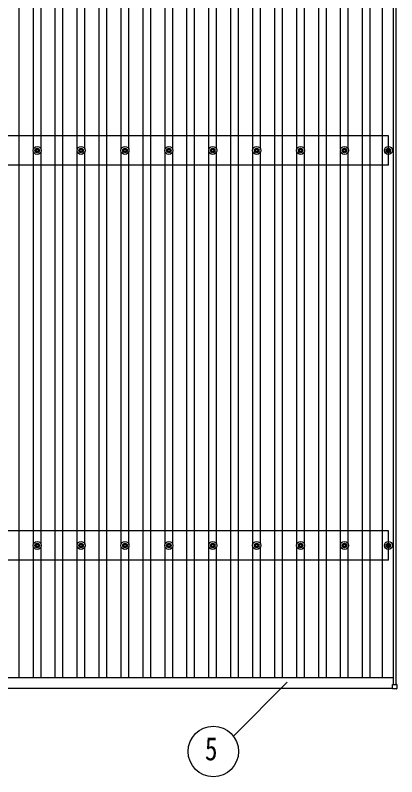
# Model space of a CAD drawing. Units: millimetres, scale not verified. Extents: x -16820 to 16820, y -11880 to 11880.
# Drawn here: x -11115 to -9377, y 2454 to 5925 of the extents above; entities that cross this region are included whole.
import ezdxf
from ezdxf.enums import TextEntityAlignment as Align

# ---------------------------------------------------------------- set-up
doc = ezdxf.new("R2010")
doc.units = ezdxf.units.MM
doc.header["$LTSCALE"] = 50
for name, color, linetype in [('0-4_YKK_13', 4, 'Continuous'), ('0-5_YKK_A1', 4, 'Continuous'), ('0-6_YKK_D', 6, 'Continuous')]:
    doc.layers.add(name, color=color, linetype=linetype)
doc.styles.add('ＭＳ ゴシック', font='')
doc.styles.get('ＭＳ ゴシック').set_extended_font_data('MS Gothic')

msp = doc.modelspace()

# ---------------------------------------------------------------- linework, layer by layer
at = {"layer": '0-4_YKK_13'}
for p, q in [((-11025.42, 5310.11), (-11021.01, 5310.11)), ((-11017.17, 5318.36), (-11017.17, 5313.95)), ((-11013.67, 5318.36), (-11013.67, 5313.95)), ((-11009.84, 5310.11), (-11005.43, 5310.11)), ((-10825.42, 5310.11), (-10821.01, 5310.11)), ((-10817.17, 5318.36), (-10817.17, 5313.95)), ((-10813.67, 5318.36), (-10813.67, 5313.95)), ((-10809.84, 5310.11), (-10805.43, 5310.11)), ((-10625.42, 5310.11), (-10621.01, 5310.11)), ((-10617.17, 5318.36), (-10617.17, 5313.95)), ((-10613.67, 5318.36), (-10613.67, 5313.95)), ((-10609.84, 5310.11), (-10605.43, 5310.11)), ((-10425.42, 5310.11), (-10421.01, 5310.11)), ((-10417.17, 5318.36), (-10417.17, 5313.95)), ((-10413.67, 5318.36), (-10413.67, 5313.95)), ((-10409.84, 5310.11), (-10405.43, 5310.11)), ((-10225.42, 5310.11), (-10221.01, 5310.11)), ((-10217.17, 5318.36), (-10217.17, 5313.95)), ((-10213.67, 5318.36), (-10213.67, 5313.95)), ((-10209.84, 5310.11), (-10205.43, 5310.11)), ((-10025.42, 5310.11), (-10021.01, 5310.11)), ((-10017.17, 5318.36), (-10017.17, 5313.95)), ((-10013.67, 5318.36), (-10013.67, 5313.95)), ((-10009.84, 5310.11), (-10005.43, 5310.11)), ((-9825.42, 5310.11), (-9821.01, 5310.11)), ((-9817.17, 5318.36), (-9817.17, 5313.95)), ((-9813.67, 5318.36), (-9813.67, 5313.95)), ((-9809.84, 5310.11), (-9805.43, 5310.11)), ((-9625.42, 5310.11), (-9621.01, 5310.11)), ((-9617.17, 5318.36), (-9617.17, 5313.95)), ((-9613.67, 5318.36), (-9613.67, 5313.95)), ((-9609.84, 5310.11), (-9605.43, 5310.11)), ((-9425.42, 5310.11), (-9421.01, 5310.11)), ((-9417.17, 5318.36), (-9417.17, 5313.95)), ((-9413.67, 5318.36), (-9413.67, 5313.95)), ((-9409.84, 5310.11), (-9405.43, 5310.11)), ((-11025.42, 5306.61), (-11021.01, 5306.61)), ((-11017.17, 5302.78), (-11017.17, 5298.37)), ((-11013.67, 5302.78), (-11013.67, 5298.37)), ((-11009.84, 5306.61), (-11005.43, 5306.61)), ((-10825.42, 5306.61), (-10821.01, 5306.61)), ((-10817.17, 5302.78), (-10817.17, 5298.37)), ((-10813.67, 5302.78), (-10813.67, 5298.37)), ((-10809.84, 5306.61), (-10805.43, 5306.61)), ((-10625.42, 5306.61), (-10621.01, 5306.61)), ((-10617.17, 5302.78), (-10617.17, 5298.37)), ((-10613.67, 5302.78), (-10613.67, 5298.37)), ((-10609.84, 5306.61), (-10605.43, 5306.61)), ((-10425.42, 5306.61), (-10421.01, 5306.61)), ((-10417.17, 5302.78), (-10417.17, 5298.37)), ((-10413.67, 5302.78), (-10413.67, 5298.37)), ((-10409.84, 5306.61), (-10405.43, 5306.61)), ((-10225.42, 5306.61), (-10221.01, 5306.61)), ((-10217.17, 5302.78), (-10217.17, 5298.37)), ((-10213.67, 5302.78), (-10213.67, 5298.37)), ((-10209.84, 5306.61), (-10205.43, 5306.61)), ((-10025.42, 5306.61), (-10021.01, 5306.61)), ((-10017.17, 5302.78), (-10017.17, 5298.37)), ((-10013.67, 5302.78), (-10013.67, 5298.37)), ((-10009.84, 5306.61), (-10005.43, 5306.61)), ((-9825.42, 5306.61), (-9821.01, 5306.61)), ((-9817.17, 5302.78), (-9817.17, 5298.37)), ((-9813.67, 5302.78), (-9813.67, 5298.37)), ((-9809.84, 5306.61), (-9805.43, 5306.61)), ((-9625.42, 5306.61), (-9621.01, 5306.61)), ((-9617.17, 5302.78), (-9617.17, 5298.37)), ((-9613.67, 5302.78), (-9613.67, 5298.37)), ((-9609.84, 5306.61), (-9605.43, 5306.61)), ((-9425.42, 5306.61), (-9421.01, 5306.61)), ((-9417.17, 5302.78), (-9417.17, 5298.37)), ((-9413.67, 5302.78), (-9413.67, 5298.37)), ((-9409.84, 5306.61), (-9405.43, 5306.61)), ((-11025.42, 3510.11), (-11021.01, 3510.11)), ((-11025.42, 3506.61), (-11021.01, 3506.61)), ((-11017.17, 3518.36), (-11017.17, 3513.95)), ((-11013.67, 3518.36), (-11013.67, 3513.95)), ((-11009.84, 3510.11), (-11005.43, 3510.11)), ((-11009.84, 3506.61), (-11005.43, 3506.61)), ((-10825.42, 3510.11), (-10821.01, 3510.11)), ((-10825.42, 3506.61), (-10821.01, 3506.61)), ((-10817.17, 3518.36), (-10817.17, 3513.95)), ((-10813.67, 3518.36), (-10813.67, 3513.95)), ((-10809.84, 3510.11), (-10805.43, 3510.11)), ((-10809.84, 3506.61), (-10805.43, 3506.61)), ((-10625.42, 3510.11), (-10621.01, 3510.11)), ((-10625.42, 3506.61), (-10621.01, 3506.61)), ((-10617.17, 3518.36), (-10617.17, 3513.95)), ((-10613.67, 3518.36), (-10613.67, 3513.95)), ((-10609.84, 3510.11), (-10605.43, 3510.11)), ((-10609.84, 3506.61), (-10605.43, 3506.61)), ((-10425.42, 3510.11), (-10421.01, 3510.11)), ((-10425.42, 3506.61), (-10421.01, 3506.61)), ((-10417.17, 3518.36), (-10417.17, 3513.95)), ((-10413.67, 3518.36), (-10413.67, 3513.95)), ((-10409.84, 3510.11), (-10405.43, 3510.11)), ((-10409.84, 3506.61), (-10405.43, 3506.61)), ((-10225.42, 3510.11), (-10221.01, 3510.11)), ((-10225.42, 3506.61), (-10221.01, 3506.61)), ((-10217.17, 3518.36), (-10217.17, 3513.95)), ((-10213.67, 3518.36), (-10213.67, 3513.95)), ((-10209.84, 3510.11), (-10205.43, 3510.11)), ((-10209.84, 3506.61), (-10205.43, 3506.61)), ((-10025.42, 3510.11), (-10021.01, 3510.11)), ((-10025.42, 3506.61), (-10021.01, 3506.61)), ((-10017.17, 3518.36), (-10017.17, 3513.95)), ((-10013.67, 3518.36), (-10013.67, 3513.95)), ((-10009.84, 3510.11), (-10005.43, 3510.11)), ((-10009.84, 3506.61), (-10005.43, 3506.61)), ((-9825.42, 3510.11), (-9821.01, 3510.11)), ((-9825.42, 3506.61), (-9821.01, 3506.61)), ((-9817.17, 3518.36), (-9817.17, 3513.95)), ((-9813.67, 3518.36), (-9813.67, 3513.95)), ((-9809.84, 3510.11), (-9805.43, 3510.11)), ((-9809.84, 3506.61), (-9805.43, 3506.61)), ((-9625.42, 3510.11), (-9621.01, 3510.11)), ((-9625.42, 3506.61), (-9621.01, 3506.61)), ((-9617.17, 3518.36), (-9617.17, 3513.95)), ((-9613.67, 3518.36), (-9613.67, 3513.95)), ((-9609.84, 3510.11), (-9605.43, 3510.11)), ((-9609.84, 3506.61), (-9605.43, 3506.61)), ((-9425.42, 3510.11), (-9421.01, 3510.11)), ((-9425.42, 3506.61), (-9421.01, 3506.61)), ((-9417.17, 3518.36), (-9417.17, 3513.95)), ((-9413.67, 3518.36), (-9413.67, 3513.95)), ((-9409.84, 3510.11), (-9405.43, 3510.11)), ((-9409.84, 3506.61), (-9405.43, 3506.61)), ((-11017.17, 3502.78), (-11017.17, 3498.37)), ((-11013.67, 3502.78), (-11013.67, 3498.37)), ((-10817.17, 3502.78), (-10817.17, 3498.37)), ((-10813.67, 3502.78), (-10813.67, 3498.37)), ((-10617.17, 3502.78), (-10617.17, 3498.37)), ((-10613.67, 3502.78), (-10613.67, 3498.37)), ((-10417.17, 3502.78), (-10417.17, 3498.37)), ((-10413.67, 3502.78), (-10413.67, 3498.37)), ((-10217.17, 3502.78), (-10217.17, 3498.37)), ((-10213.67, 3502.78), (-10213.67, 3498.37)), ((-10017.17, 3502.78), (-10017.17, 3498.37)), ((-10013.67, 3502.78), (-10013.67, 3498.37)), ((-9817.17, 3502.78), (-9817.17, 3498.37)), ((-9813.67, 3502.78), (-9813.67, 3498.37)), ((-9617.17, 3502.78), (-9617.17, 3498.37)), ((-9613.67, 3502.78), (-9613.67, 3498.37)), ((-9417.17, 3502.78), (-9417.17, 3498.37)), ((-9413.67, 3502.78), (-9413.67, 3498.37)), ((-9397.12, 2856.26), (-9397.12, 2874.26)), ((-9396.12, 2875.26), (-9378.12, 2875.26)), ((-9378.12, 2855.26), (-9396.12, 2855.26)), ((-9377.12, 2874.26), (-9377.12, 2856.26))]:
    msp.add_line(p, q, dxfattribs=at)
for centre, radius in [((-11015.42, 5308.36), 18.25), ((-11015.42, 5308.36), 10.15), ((-11015.42, 5308.36), 5.85), ((-11015.42, 5308.36), 5.25), ((-10815.42, 5308.36), 18.25), ((-10815.42, 5308.36), 10.15), ((-10815.42, 5308.36), 5.85), ((-10815.42, 5308.36), 5.25), ((-10615.42, 5308.36), 18.25), ((-10615.42, 5308.36), 10.15), ((-10615.42, 5308.36), 5.85), ((-10615.42, 5308.36), 5.25), ((-10415.42, 5308.36), 18.25), ((-10415.42, 5308.36), 10.15), ((-10415.42, 5308.36), 5.85), ((-10415.42, 5308.36), 5.25), ((-10215.42, 5308.36), 18.25), ((-10215.42, 5308.36), 10.15), ((-10215.42, 5308.36), 5.85), ((-10215.42, 5308.36), 5.25), ((-10015.42, 5308.36), 18.25), ((-10015.42, 5308.36), 10.15), ((-10015.42, 5308.36), 5.85), ((-10015.42, 5308.36), 5.25), ((-9815.42, 5308.36), 18.25), ((-9815.42, 5308.36), 10.15), ((-9815.42, 5308.36), 5.85), ((-9815.42, 5308.36), 5.25), ((-9615.42, 5308.36), 18.25), ((-9615.42, 5308.36), 10.15), ((-9615.42, 5308.36), 5.85), ((-9615.42, 5308.36), 5.25), ((-9415.42, 5308.36), 18.25), ((-9415.42, 5308.36), 10.15), ((-9415.42, 5308.36), 5.85), ((-9415.42, 5308.36), 5.25), ((-11015.42, 3508.36), 18.25), ((-11015.42, 3508.36), 10.15), ((-11015.42, 3508.36), 5.85), ((-11015.42, 3508.36), 5.25), ((-10815.42, 3508.36), 18.25), ((-10815.42, 3508.36), 10.15), ((-10815.42, 3508.36), 5.85), ((-10815.42, 3508.36), 5.25), ((-10615.42, 3508.36), 18.25), ((-10615.42, 3508.36), 10.15), ((-10615.42, 3508.36), 5.85), ((-10615.42, 3508.36), 5.25), ((-10415.42, 3508.36), 18.25), ((-10415.42, 3508.36), 10.15), ((-10415.42, 3508.36), 5.85), ((-10415.42, 3508.36), 5.25), ((-10215.42, 3508.36), 18.25), ((-10215.42, 3508.36), 10.15), ((-10215.42, 3508.36), 5.85), ((-10215.42, 3508.36), 5.25), ((-10015.42, 3508.36), 18.25), ((-10015.42, 3508.36), 10.15), ((-10015.42, 3508.36), 5.85), ((-10015.42, 3508.36), 5.25), ((-9815.42, 3508.36), 18.25), ((-9815.42, 3508.36), 10.15), ((-9815.42, 3508.36), 5.85), ((-9815.42, 3508.36), 5.25), ((-9615.42, 3508.36), 18.25), ((-9615.42, 3508.36), 10.15), ((-9615.42, 3508.36), 5.85), ((-9615.42, 3508.36), 5.25), ((-9415.42, 3508.36), 18.25), ((-9415.42, 3508.36), 10.15), ((-9415.42, 3508.36), 5.85), ((-9415.42, 3508.36), 5.25)]:
    msp.add_circle(centre, radius, dxfattribs=at)
for centre, start, end in [((-9396.12, 2874.26), 90, 180), ((-9396.12, 2856.26), 180, 270), ((-9378.12, 2874.26), 0, 90), ((-9378.12, 2856.26), 270, 0)]:
    msp.add_arc(centre, 1, start, end, dxfattribs=at)
at = {"layer": '0-5_YKK_A1'}
for p, q in [((-11097.92, 2906.55), (-11097.92, 9507.21)), ((-10932.92, 2906.55), (-10932.92, 9507.21)), ((-10897.92, 2906.55), (-10897.92, 9507.21)), ((-10732.92, 2906.55), (-10732.92, 9507.21)), ((-10697.92, 2906.55), (-10697.92, 9507.21)), ((-10532.92, 2906.55), (-10532.92, 9507.21)), ((-10497.92, 2906.55), (-10497.92, 9507.21)), ((-10332.92, 2906.55), (-10332.92, 9507.21)), ((-10297.92, 2906.55), (-10297.92, 9507.21)), ((-10132.92, 2906.55), (-10132.92, 9507.21)), ((-10097.92, 2906.55), (-10097.92, 9507.21)), ((-9932.92, 2906.55), (-9932.92, 9507.21)), ((-9897.92, 2906.55), (-9897.92, 9507.21)), ((-9732.92, 2906.55), (-9732.92, 9507.21)), ((-9697.92, 2906.55), (-9697.92, 9507.21)), ((-9532.92, 2906.55), (-9532.92, 9507.21)), ((-9497.92, 2906.55), (-9497.92, 9507.21)), ((-9441.92, 2906.55), (-9441.92, 9507.21)), ((-9380.42, 2875.26), (-9380.42, 8263.09)), ((-9392.42, 2875.26), (-9392.42, 8248.09)), ((-11032.92, 5313.55), (-11032.92, 7103.18)), ((-10997.92, 5313.53), (-10997.92, 7103.2)), ((-10832.92, 5313.55), (-10832.92, 7103.18)), ((-10797.92, 5313.53), (-10797.92, 7103.2)), ((-10632.92, 5313.55), (-10632.92, 7103.18)), ((-10597.92, 5313.53), (-10597.92, 7103.2)), ((-10432.92, 5313.55), (-10432.92, 7103.18)), ((-10397.92, 5313.53), (-10397.92, 7103.2)), ((-10232.92, 5313.55), (-10232.92, 7103.18)), ((-10197.92, 5313.53), (-10197.92, 7103.2)), ((-10032.92, 5313.55), (-10032.92, 7103.18)), ((-9997.92, 5313.53), (-9997.92, 7103.2)), ((-9832.92, 5313.55), (-9832.92, 7103.18)), ((-9797.92, 5313.53), (-9797.92, 7103.2)), ((-9632.92, 5313.55), (-9632.92, 7103.18)), ((-9597.92, 5313.53), (-9597.92, 7103.2)), ((-9415.42, 5375.36), (-12415.42, 5375.36)), ((-9415.42, 5241.36), (-9415.42, 5375.36)), ((-11032.92, 3513.54), (-11032.92, 5303.18)), ((-10997.92, 3513.54), (-10997.92, 5303.2)), ((-10832.92, 3513.54), (-10832.92, 5303.18)), ((-10797.92, 3513.54), (-10797.92, 5303.2)), ((-10632.92, 3513.54), (-10632.92, 5303.18)), ((-10597.92, 3513.54), (-10597.92, 5303.2)), ((-10432.92, 3513.54), (-10432.92, 5303.18)), ((-10397.92, 3513.54), (-10397.92, 5303.2)), ((-10232.92, 3513.54), (-10232.92, 5303.18)), ((-10197.92, 3513.54), (-10197.92, 5303.2)), ((-10032.92, 3513.54), (-10032.92, 5303.18)), ((-9997.92, 3513.54), (-9997.92, 5303.2)), ((-9832.92, 3513.54), (-9832.92, 5303.18)), ((-9797.92, 3513.54), (-9797.92, 5303.2)), ((-9632.92, 3513.54), (-9632.92, 5303.18)), ((-9597.92, 3513.54), (-9597.92, 5303.2)), ((-9415.42, 5241.36), (-12415.42, 5241.36)), ((-9415.42, 3575.36), (-12415.42, 3575.36)), ((-9415.42, 3441.36), (-9415.42, 3575.36)), ((-11032.92, 2906.55), (-11032.92, 3503.19)), ((-10997.92, 2906.55), (-10997.92, 3503.19)), ((-10832.92, 2906.55), (-10832.92, 3503.19)), ((-10797.92, 2906.55), (-10797.92, 3503.19)), ((-10632.92, 2906.55), (-10632.92, 3503.19)), ((-10597.92, 2906.55), (-10597.92, 3503.19)), ((-10432.92, 2906.55), (-10432.92, 3503.19)), ((-10397.92, 2906.55), (-10397.92, 3503.19)), ((-10232.92, 2906.55), (-10232.92, 3503.19)), ((-10197.92, 2906.55), (-10197.92, 3503.19)), ((-10032.92, 2906.55), (-10032.92, 3503.19)), ((-9997.92, 2906.55), (-9997.92, 3503.19)), ((-9832.92, 2906.55), (-9832.92, 3503.19)), ((-9797.92, 2906.55), (-9797.92, 3503.19)), ((-9632.92, 2906.55), (-9632.92, 3503.19)), ((-9597.92, 2906.55), (-9597.92, 3503.19)), ((-9415.42, 3441.36), (-12415.42, 3441.36)), ((-12438.42, 2906.55), (-9392.42, 2906.55)), ((-12433.72, 2858.56), (-9397.12, 2858.56))]:
    msp.add_line(p, q, dxfattribs=at)
at = {"layer": '0-6_YKK_D'}
msp.add_line((-10121.56, 2639.91), (-9876.21, 2885.25), dxfattribs=at)
msp.add_circle((-10212.84, 2569.63), 115.2, dxfattribs=at)

# ---------------------------------------------------------------- texts
at = {"layer": '0-6_YKK_D', "style": 'ＭＳ ゴシック', "width": 0.8}
msp.add_text('5', height=105.6, dxfattribs=at).set_placement((-10251.24, 2497.63), align=Align.BOTTOM_LEFT)

doc.saveas('drawing.dxf')
